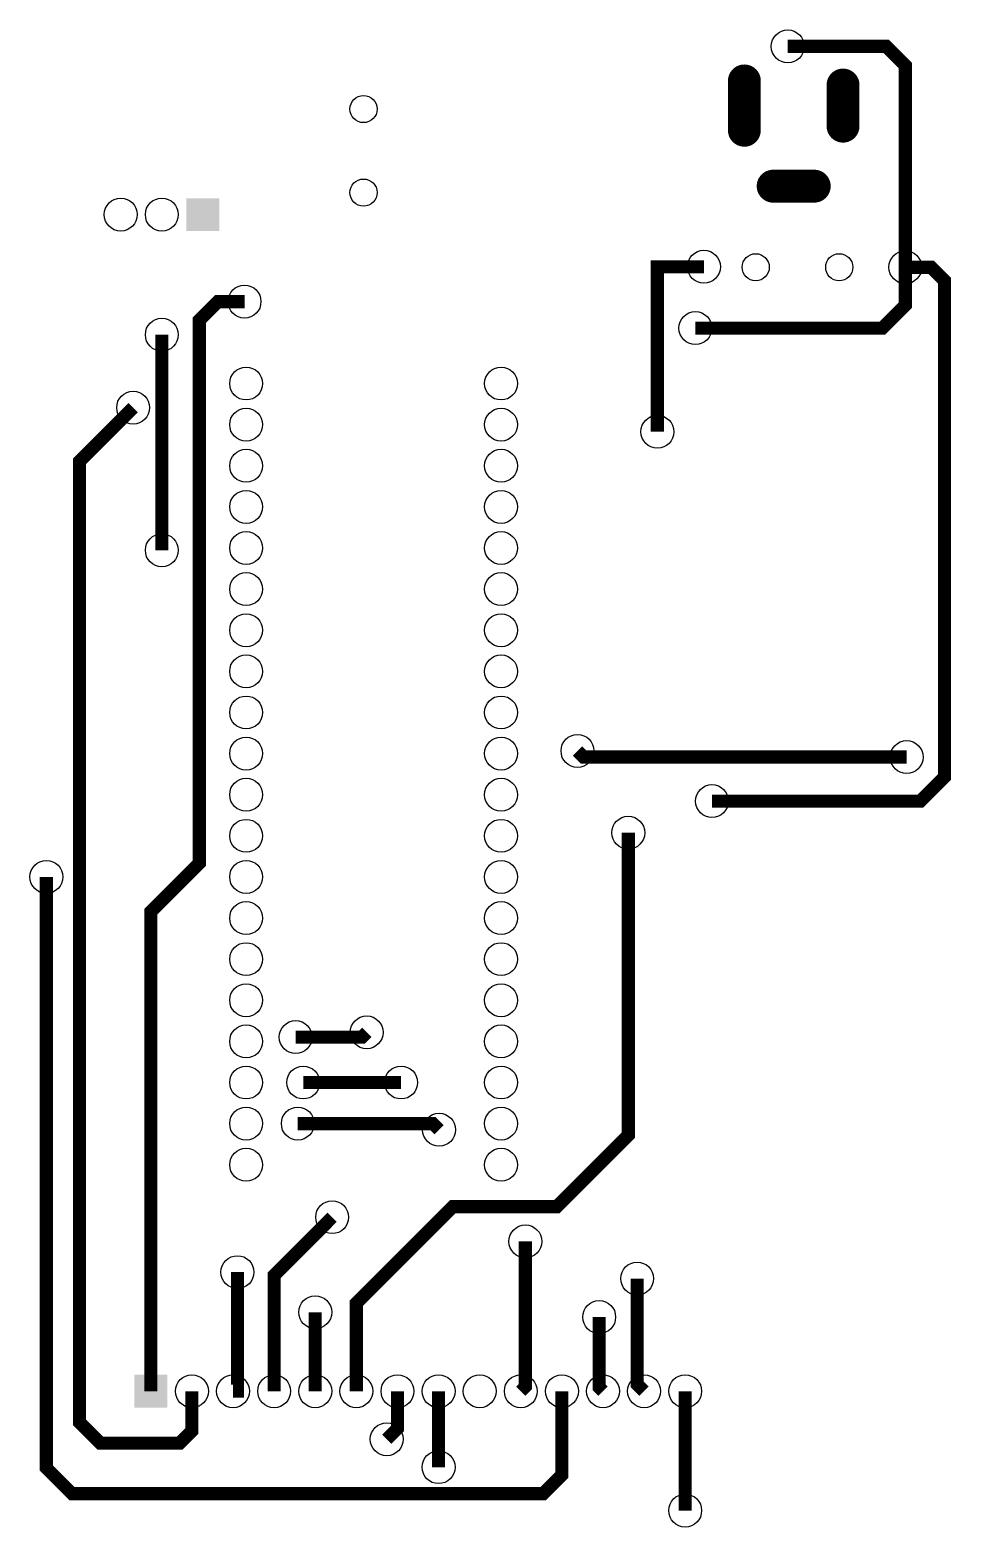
# Model space of a CAD drawing. Extents: x 0.42 to 2.63, y 0.42 to 4.
import ezdxf

# ---------------------------------------------------------------- set-up
doc = ezdxf.new("R2010")
doc.units = 0
doc.layers.get('0').update_dxf_attribs({"linetype": 'CONTINUOUS'})
doc.layers.add('_GBR', color=1, linetype='CONTINUOUS')

# ---------------------------------------------------------------- blocks, each defined once
blk = doc.blocks.new('ROUND_20')
blk.add_circle((0, 0), 0.0394)
blk = doc.blocks.new('ROUND_7')
blk.add_circle((0, 0), 0.0325)
blk = doc.blocks.new('SQUARE_8')
blk.add_solid([(0.03937, 0.03937), (0.03937, -0.03937), (-0.03937, 0.03937), (-0.03937, -0.03937)])
blk = doc.blocks.new('ROUND_9')
blk.add_circle((0, 0), 0.0394)
blk = doc.blocks.new('OBLONG_10')
at = {"const_width": 0.07874}
blk.add_lwpolyline([(0, 0.059055), (0, -0.059055)], dxfattribs=at)
at = {"const_width": 0.03937}
for points in [[(-0.019685, 0.059055, 1), (0.019685, 0.059055, 1)], [(-0.019685, -0.059055, 1), (0.019685, -0.059055, 1)]]:
    blk.add_lwpolyline(points, format="xyb", close=True, dxfattribs=at)
blk = doc.blocks.new('OBLONG_13')
at = {"const_width": 0.0787}
blk.add_lwpolyline([(0, 0.0492), (0, -0.0492)], dxfattribs=at)
at = {"const_width": 0.0394}
for points in [[(-0.0197, 0.0492, 1), (0.0197, 0.0492, 1)], [(-0.0197, -0.0492, 1), (0.0197, -0.0492, 1)]]:
    blk.add_lwpolyline(points, format="xyb", close=True, dxfattribs=at)
blk = doc.blocks.new('OBLONG_14')
at = {"const_width": 0.0787}
blk.add_lwpolyline([(0.0492, 0), (-0.0492, 0)], dxfattribs=at)
at = {"const_width": 0.0394}
for points in [[(-0.0689, 0, 1), (-0.0295, 0, 1)], [(0.0295, 0, 1), (0.0689, 0, 1)]]:
    blk.add_lwpolyline(points, format="xyb", close=True, dxfattribs=at)

msp = doc.modelspace()

# ---------------------------------------------------------------- linework, layer by layer
at = {"layer": '_GBR', "const_width": 0.031496}
for points in [[(2.013255, 3.290026), (2.460892, 3.290026), (2.51601, 3.345144), (2.51601, 3.435696), (2.51601, 3.918373), (2.469948, 3.964436), (2.234514, 3.964436)], [(1.92231, 3.041995), (1.92231, 3.436877), (2.033727, 3.436877)], [(2.053018, 2.157743), (2.551837, 2.157743), (2.609711, 2.215617), (2.609711, 3.403806), (2.577822, 3.435696), (2.51601, 3.435696)], [(0.709357, 0.745144), (0.709357, 1.893215), (0.825459, 2.009318), (0.825459, 3.308924), (0.869948, 3.353412), (0.933727, 3.353412)], [(0.735696, 3.274278), (0.735696, 2.758136)], [(0.807782, 0.745144), (0.807782, 0.650302), (0.778215, 0.620735), (0.588451, 0.620735), (0.538451, 0.670735), (0.538451, 2.971039), (0.667039, 3.099627)], [(2.51916, 2.263255), (1.745538, 2.263255), (1.730971, 2.277822)], [(1.201483, 0.745144), (1.201483, 0.955814), (1.432546, 1.186877), (1.681759, 1.186877), (1.852625, 1.357743), (1.852625, 2.082152)], [(1.693664, 0.745144), (1.693664, 0.544451), (1.649081, 0.499869), (0.520735, 0.499869), (0.459318, 0.561286), (0.459318, 1.976247)], [(1.056168, 1.592782), (1.214829, 1.592782), (1.226247, 1.604199)], [(1.074278, 1.484121), (1.30853, 1.484121)], [(1.061286, 1.385696), (1.384908, 1.385696), (1.399475, 1.371129)], [(1.004633, 0.745144), (1.004633, 1.022743), (1.14357, 1.16168)], [(1.606168, 1.103806), (1.606168, 0.756073), (1.595239, 0.745144)], [(0.906207, 0.745144), (0.916798, 0.745144), (0.916798, 1.030184)], [(1.873885, 1.014829), (1.873885, 0.76168), (1.89042, 0.745144)], [(1.103058, 0.745144), (1.103058, 0.934121)], [(1.78294, 0.922703), (1.78294, 0.754294), (1.792089, 0.745144)], [(1.299963, 0.745144), (1.299963, 0.655869), (1.274278, 0.630184)], [(1.398388, 0.745144), (1.398388, 0.563255)], [(1.988845, 0.745144), (1.988845, 0.459318)]]:
    msp.add_lwpolyline(points, dxfattribs=at)

# ---------------------------------------------------------------- block references
at = {"layer": '_GBR'}
for name, p in [('ROUND_20', (2.234514, 3.964436)), ('OBLONG_10', (2.130577, 3.822703)), ('OBLONG_13', (2.366798, 3.822703)), ('ROUND_7', (1.218766, 3.814436)), ('OBLONG_14', (2.248688, 3.62979)), ('ROUND_7', (1.218766, 3.614436)), ('ROUND_9', (0.63727, 3.56168)), ('ROUND_9', (0.735696, 3.56168)), ('SQUARE_8', (0.834121, 3.56168)), ('ROUND_20', (2.033727, 3.436877)), ('ROUND_20', (2.033727, 3.436877)), ('ROUND_7', (2.157743, 3.435696)), ('ROUND_7', (2.357743, 3.435696)), ('ROUND_20', (2.51601, 3.435696)), ('ROUND_20', (0.933727, 3.353412)), ('ROUND_20', (0.735696, 3.274278)), ('ROUND_20', (2.013255, 3.290026)), ('ROUND_9', (0.937664, 3.157349)), ('ROUND_9', (1.5479, 3.157349)), ('ROUND_20', (0.667039, 3.099627)), ('ROUND_9', (0.937664, 3.058924)), ('ROUND_9', (1.5479, 3.058924)), ('ROUND_20', (1.92231, 3.041995)), ('ROUND_9', (0.937664, 2.960499)), ('ROUND_9', (1.5479, 2.960499)), ('ROUND_9', (0.937664, 2.862073)), ('ROUND_9', (1.5479, 2.862073)), ('ROUND_20', (0.735696, 2.758136)), ('ROUND_9', (0.937664, 2.763648)), ('ROUND_9', (1.5479, 2.763648)), ('ROUND_9', (0.937664, 2.665223)), ('ROUND_9', (1.5479, 2.665223)), ('ROUND_9', (0.937664, 2.566798)), ('ROUND_9', (1.5479, 2.566798)), ('ROUND_9', (0.937664, 2.468373)), ('ROUND_9', (1.5479, 2.468373)), ('ROUND_9', (0.937664, 2.369948)), ('ROUND_9', (1.5479, 2.369948)), ('ROUND_9', (0.937664, 2.271522)), ('ROUND_9', (1.5479, 2.271522)), ('ROUND_20', (1.730971, 2.277822)), ('ROUND_20', (2.51916, 2.263255)), ('ROUND_9', (0.937664, 2.173097)), ('ROUND_9', (1.5479, 2.173097)), ('ROUND_20', (2.053018, 2.157743)), ('ROUND_20', (1.852625, 2.082152)), ('ROUND_9', (0.937664, 2.074672)), ('ROUND_9', (1.5479, 2.074672)), ('ROUND_20', (0.459318, 1.976247)), ('ROUND_9', (0.937664, 1.976247)), ('ROUND_9', (1.5479, 1.976247)), ('ROUND_9', (0.937664, 1.877822)), ('ROUND_9', (1.5479, 1.877822)), ('ROUND_9', (0.937664, 1.779396)), ('ROUND_9', (1.5479, 1.779396)), ('ROUND_9', (0.937664, 1.680971)), ('ROUND_9', (1.5479, 1.680971)), ('ROUND_9', (0.937664, 1.582546)), ('ROUND_20', (1.056168, 1.592782)), ('ROUND_20', (1.226247, 1.604199)), ('ROUND_9', (1.5479, 1.582546)), ('ROUND_9', (0.937664, 1.484121)), ('ROUND_20', (1.074278, 1.484121)), ('ROUND_20', (1.30853, 1.484121)), ('ROUND_9', (1.5479, 1.484121)), ('ROUND_9', (0.937664, 1.385696)), ('ROUND_20', (1.061286, 1.385696)), ('ROUND_20', (1.399475, 1.371129)), ('ROUND_9', (1.5479, 1.385696)), ('ROUND_9', (0.937664, 1.28727)), ('ROUND_9', (1.5479, 1.28727)), ('ROUND_20', (1.14357, 1.16168)), ('ROUND_20', (1.606168, 1.103806)), ('ROUND_20', (0.916798, 1.030184)), ('ROUND_20', (1.873885, 1.014829)), ('ROUND_20', (1.103058, 0.934121)), ('ROUND_20', (1.78294, 0.922703)), ('SQUARE_8', (0.709357, 0.745144)), ('ROUND_9', (0.807782, 0.745144)), ('ROUND_9', (0.906207, 0.745144)), ('ROUND_9', (1.004633, 0.745144)), ('ROUND_9', (1.103058, 0.745144)), ('ROUND_9', (1.201483, 0.745144)), ('ROUND_9', (1.299963, 0.745144)), ('ROUND_9', (1.398388, 0.745144)), ('ROUND_9', (1.496814, 0.745144)), ('ROUND_9', (1.595239, 0.745144)), ('ROUND_9', (1.693664, 0.745144)), ('ROUND_9', (1.792089, 0.745144)), ('ROUND_9', (1.89042, 0.745144)), ('ROUND_9', (1.988845, 0.745144)), ('ROUND_20', (1.274278, 0.630184)), ('ROUND_20', (1.398388, 0.563255)), ('ROUND_20', (1.988845, 0.459318))]:
    msp.add_blockref(name, p, dxfattribs=at)

doc.saveas('drawing.dxf')
